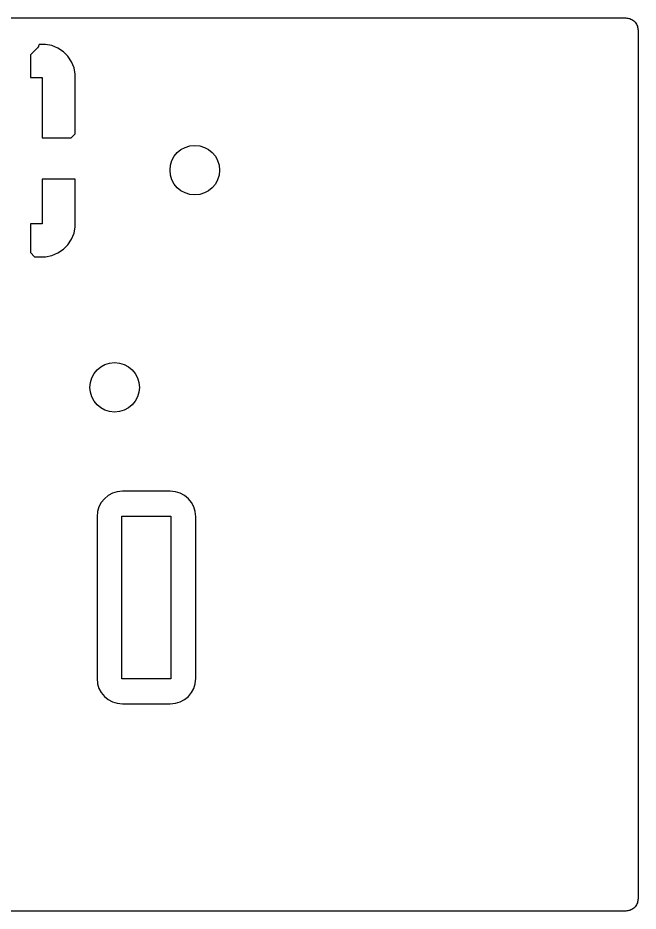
# Model space of a CAD drawing. Extents: x 60.6 to 82.7, y -62 to -56.5.
# Drawn here: x 78.88 to 82.69, y -62 to -56.5 of the extents above; entities that cross this region are included whole.
import ezdxf

# ---------------------------------------------------------------- set-up
doc = ezdxf.new("R2010")
doc.units = 0
doc.header["$MEASUREMENT"] = 0
doc.layers.add('BLACK', color=7, linetype='CONTINUOUS')

msp = doc.modelspace()

# ---------------------------------------------------------------- linework, layer by layer
at = {"layer": 'BLACK', "linetype": 'CONTINUOUS'}
for p, q in [((76.6018, -56.5027), (82.6186, -56.5027)), ((82.6186, -56.5027), (82.6252, -56.5039)), ((82.6252, -56.5039), (82.6319, -56.5039)), ((82.6319, -56.5039), (82.6381, -56.5062)), ((82.6381, -56.5062), (82.6447, -56.5073)), ((82.6447, -56.5073), (82.6505, -56.5107)), ((82.6505, -56.5107), (82.6567, -56.5129)), ((82.6567, -56.5129), (82.6618, -56.5172)), ((82.6618, -56.5172), (82.6676, -56.5205)), ((82.6676, -56.5205), (82.6719, -56.5257)), ((82.6719, -56.5257), (82.677, -56.5299)), ((82.677, -56.5299), (82.6803, -56.5357)), ((82.6803, -56.5357), (82.6846, -56.5408)), ((82.6846, -56.5408), (82.6869, -56.5471)), ((82.6869, -56.5471), (82.6902, -56.5529)), ((82.6902, -56.5529), (82.6914, -56.5594)), ((82.6914, -56.5594), (82.6937, -56.5657)), ((82.6937, -56.5657), (82.6937, -56.5724)), ((82.6937, -56.5724), (82.6948, -56.5789)), ((82.6948, -56.5789), (82.6948, -61.9217)), ((78.9882, -56.7012), (78.9593, -56.7301)), ((78.9911, -56.6995), (78.9882, -56.7012)), ((78.9976, -56.6917), (78.9911, -56.6995)), ((79, -56.6894), (78.9976, -56.6917)), ((79.0019, -56.6866), (79, -56.6894)), ((79.0084, -56.6789), (79.0019, -56.6866)), ((79.0096, -56.6757), (79.0084, -56.6789)), ((79.0115, -56.6729), (79.0096, -56.6757)), ((79.0135, -56.6656), (79.0115, -56.6729)), ((79.0518, -56.6656), (79.0135, -56.6656)), ((79.0911, -56.6734), (79.0518, -56.6656)), ((79.1281, -56.6887), (79.0911, -56.6734)), ((79.1613, -56.711), (79.1281, -56.6887)), ((78.9593, -56.7301), (78.9593, -56.8688)), ((79.1896, -56.7393), (79.1613, -56.711)), ((79.2119, -56.7726), (79.1896, -56.7393)), ((79.2272, -56.8095), (79.2119, -56.7726)), ((79.235, -56.8488), (79.2272, -56.8095)), ((78.9593, -56.8688), (79.0318, -56.8688)), ((79.0318, -56.8688), (79.0318, -57.2413)), ((79.235, -57.2161), (79.235, -56.8488)), ((79.0318, -57.2413), (79.2098, -57.2413)), ((79.2098, -57.2413), (79.235, -57.2161)), ((79.0318, -57.495), (79.0318, -57.7688)), ((79.235, -57.495), (79.0318, -57.495)), ((79.235, -57.7888), (79.235, -57.495)), ((79.0318, -57.7688), (78.9593, -57.7688)), ((78.9593, -57.7688), (78.9593, -57.9468)), ((79.2272, -57.8281), (79.235, -57.7888)), ((79.2119, -57.865), (79.2272, -57.8281)), ((79.1613, -57.9266), (79.1896, -57.8983)), ((79.1896, -57.8983), (79.2119, -57.865)), ((78.9593, -57.9468), (78.9845, -57.972)), ((78.9845, -57.972), (79.0518, -57.972)), ((79.0518, -57.972), (79.0911, -57.9642)), ((79.0911, -57.9642), (79.1281, -57.9489)), ((79.1281, -57.9489), (79.1613, -57.9266)), ((79.4367, -59.4415), (79.4135, -59.4605)), ((79.4632, -59.4273), (79.4367, -59.4415)), ((79.4919, -59.4186), (79.4632, -59.4273)), ((79.5255, -59.4153), (79.4919, -59.4186)), ((79.8181, -59.4153), (79.5255, -59.4153)), ((79.8517, -59.4186), (79.8181, -59.4153)), ((79.8804, -59.4273), (79.8517, -59.4186)), ((79.9069, -59.4415), (79.8804, -59.4273)), ((79.9301, -59.4605), (79.9069, -59.4415)), ((79.3803, -59.5102), (79.3716, -59.5389)), ((79.3945, -59.4837), (79.3803, -59.5102)), ((79.4135, -59.4605), (79.3945, -59.4837)), ((79.9491, -59.4837), (79.9301, -59.4605)), ((79.9633, -59.5102), (79.9491, -59.4837)), ((79.972, -59.5389), (79.9633, -59.5102)), ((79.3716, -59.5389), (79.3683, -59.5725)), ((79.9753, -59.5725), (79.972, -59.5389)), ((79.3683, -59.5725), (79.3683, -60.5651)), ((79.5218, -60.5688), (79.5218, -59.5688)), ((79.5218, -59.5688), (79.8218, -59.5688)), ((79.8218, -59.5688), (79.8218, -60.5688)), ((79.9753, -60.5651), (79.9753, -59.5725)), ((79.3683, -60.5651), (79.3716, -60.5987)), ((79.3716, -60.5987), (79.3803, -60.6274)), ((79.8218, -60.5688), (79.5218, -60.5688)), ((79.9633, -60.6274), (79.972, -60.5987)), ((79.972, -60.5987), (79.9753, -60.5651)), ((79.3803, -60.6274), (79.3945, -60.6539)), ((79.3945, -60.6539), (79.4135, -60.6771)), ((79.9301, -60.6771), (79.9491, -60.6539)), ((79.9491, -60.6539), (79.9633, -60.6274)), ((79.4135, -60.6771), (79.4367, -60.6961)), ((79.4367, -60.6961), (79.4632, -60.7103)), ((79.4632, -60.7103), (79.4919, -60.719)), ((79.4919, -60.719), (79.5255, -60.7223)), ((79.8181, -60.7223), (79.8517, -60.719)), ((79.8517, -60.719), (79.8804, -60.7103)), ((79.8804, -60.7103), (79.9069, -60.6961)), ((79.9069, -60.6961), (79.9301, -60.6771)), ((79.5255, -60.7223), (79.8181, -60.7223)), ((82.6948, -61.9217), (82.6937, -61.9283)), ((82.6937, -61.9283), (82.6937, -61.935)), ((82.6618, -61.9834), (82.6567, -61.9877)), ((82.6676, -61.9801), (82.6618, -61.9834)), ((82.6719, -61.975), (82.6676, -61.9801)), ((82.677, -61.9707), (82.6719, -61.975)), ((82.6803, -61.9649), (82.677, -61.9707)), ((82.6846, -61.9598), (82.6803, -61.9649)), ((82.6869, -61.9536), (82.6846, -61.9598)), ((82.6902, -61.9478), (82.6869, -61.9536)), ((82.6914, -61.9412), (82.6902, -61.9478)), ((82.6937, -61.935), (82.6914, -61.9412)), ((82.6186, -61.9979), (77.7799, -61.9979)), ((82.6252, -61.9968), (82.6186, -61.9979)), ((82.6319, -61.9968), (82.6252, -61.9968)), ((82.6381, -61.9945), (82.6319, -61.9968)), ((82.6447, -61.9933), (82.6381, -61.9945)), ((82.6505, -61.99), (82.6447, -61.9933)), ((82.6567, -61.9877), (82.6505, -61.99))]:
    msp.add_line(p, q, dxfattribs=at)
at = {"layer": 'BLACK'}
for centre in [(79.9694, -57.4396), (79.4766, -58.7756)]:
    msp.add_circle(centre, 0.1524, dxfattribs=at)

doc.saveas('drawing.dxf')
